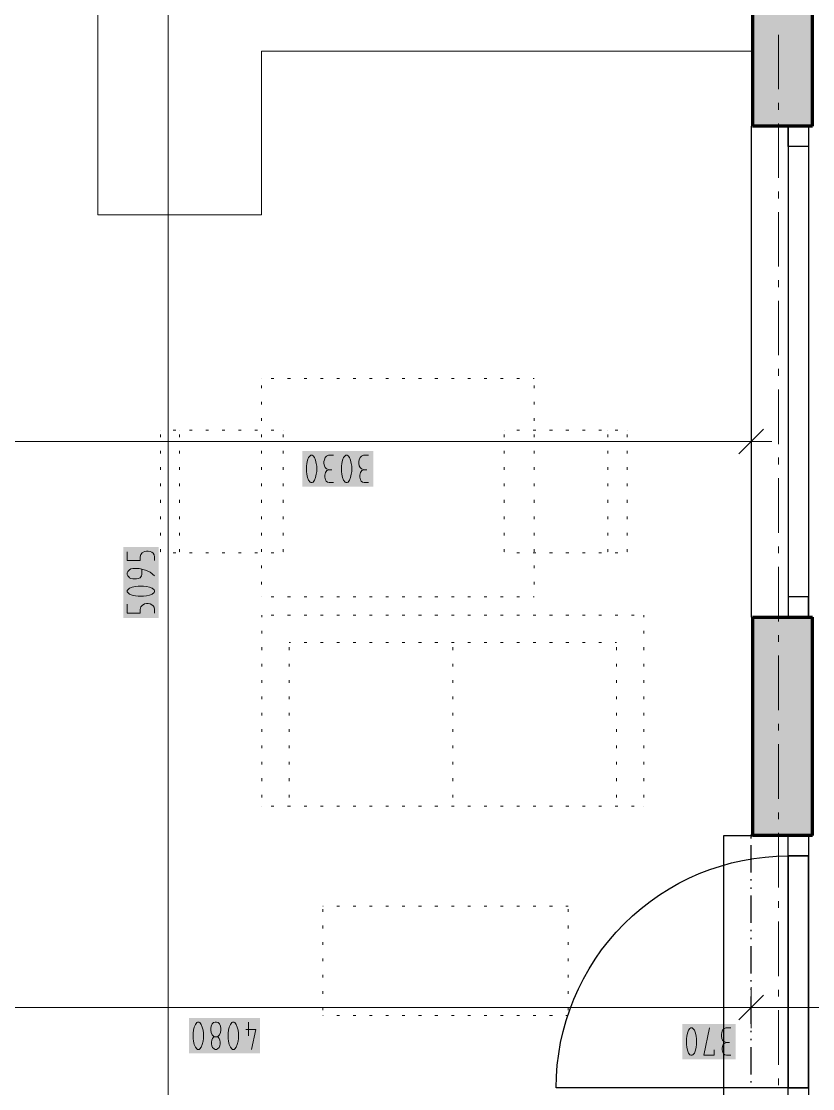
# Model space of a CAD drawing. Header units: millimetres. Extents: x 0 to 594, y 0 to 420.
# Drawn here: x 518.35 to 548.07, y 139.07 to 179.16 of the extents above; entities that cross this region are included whole.
import ezdxf

# ---------------------------------------------------------------- set-up
doc = ezdxf.new("R2010")
doc.units = ezdxf.units.MM
doc.header["$LTSCALE"] = 8
for name, color, linetype in [('PDF_Dvere', 7, 'Continuous'), ('PDF_Koty delkove', 7, 'Continuous'), ('PDF_Kuchyne', 7, 'Continuous'), ('PDF_Nabytek', 7, 'Continuous'), ('PDF_Obecne 0.25', 7, 'Continuous'), ('PDF_Okna', 7, 'Continuous'), ('PDF_Osy hlavni', 7, 'Continuous'), ('PDF_Steny obvodove nosne', 7, 'Continuous'), ('PDF_Steny sendvic', 7, 'Continuous'), ('PDF_Zatepleni', 7, 'Continuous')]:
    doc.layers.add(name, color=color, linetype=linetype)

msp = doc.modelspace()

# ---------------------------------------------------------------- linework, layer by layer
at = {"layer": 'PDF_Dvere', "lineweight": 25}
for points in [[(547.917, 148.574), (547.917, 147.806), (547.148, 147.806), (547.148, 148.574)], [(547.917, 147.806), (547.148, 147.806)], [(547.917, 139.093), (547.917, 138.324), (547.148, 138.324), (547.148, 139.093)], [(547.917, 139.093), (547.148, 139.093)]]:
    msp.add_lwpolyline(points, close=True, dxfattribs=at)
msp.add_lwpolyline([(547.148, 139.093), (538.436, 139.093, -0.414214), (547.148, 147.806)], format="xyb", dxfattribs=at)
for points in [[(547.148, 147.806), (547.148, 139.093), (547.148, 147.806)], [(547.917, 147.806), (547.917, 139.093), (547.917, 147.806)]]:
    msp.add_lwpolyline(points, dxfattribs=at)
at = {"layer": 'PDF_Koty delkove', "lineweight": 18}
for points in [[(523.866, 131.969), (523.866, 162.383), (523.866, 184.193), (523.866, 185.679), (523.866, 186.704), (523.866, 209.92), (523.866, 211.611), (523.866, 213.712)], [(545.764, 164.142), (545.764, 163.373), (545.764, 162.604)], [(546.226, 163.834), (545.303, 162.912)], [(545.764, 163.373), (530.717, 163.373), (514.707, 163.373), (503.945, 163.373), (501.177, 163.373), (481.087, 163.373), (459.665, 163.373), (456.898, 163.373), (436.142, 163.373), (416.513, 163.373), (414.361, 163.373)], [(545.764, 163.373), (546.533, 163.373)], [(529.14, 161.921), (529.195, 161.852), (529.223, 161.836), (529.277, 161.836), (529.305, 161.852), (529.359, 161.921), (529.4, 162.023), (529.428, 162.143), (529.442, 162.245), (529.442, 162.45), (529.428, 162.552), (529.4, 162.672), (529.359, 162.775), (529.305, 162.843), (529.277, 162.861), (529.223, 162.861), (529.195, 162.843), (529.14, 162.775), (529.099, 162.672), (529.072, 162.552), (529.058, 162.45)], [(530.071, 162.861), (529.88, 162.861), (529.811, 162.826), (529.756, 162.775), (529.729, 162.69), (529.715, 162.621), (529.715, 162.552), (529.729, 162.467), (529.756, 162.4), (529.811, 162.348), (529.907, 162.313)], [(531.385, 162.861), (531.194, 162.861), (531.125, 162.826), (531.07, 162.775), (531.043, 162.69), (531.029, 162.621), (531.029, 162.552), (531.043, 162.467), (531.07, 162.4)], [(529.058, 162.45), (529.058, 162.245), (529.072, 162.143), (529.099, 162.023), (529.14, 161.921)], [(531.07, 162.4), (531.125, 162.348), (531.221, 162.313)], [(530.071, 161.836), (529.907, 161.836), (529.852, 161.852), (529.797, 161.887), (529.769, 161.938), (529.742, 162.04), (529.742, 162.108), (529.769, 162.211), (529.825, 162.28), (529.907, 162.313), (530.016, 162.313)], [(531.385, 161.836), (531.221, 161.836), (531.166, 161.852), (531.112, 161.887), (531.084, 161.938), (531.056, 162.04), (531.056, 162.108), (531.084, 162.211), (531.139, 162.28), (531.221, 162.313), (531.33, 162.313)], [(522.328, 159.231), (522.328, 158.903), (522.806, 158.903), (522.806, 159.04), (522.841, 159.135), (522.892, 159.19), (522.977, 159.245), (523.045, 159.259), (523.114, 159.259), (523.182, 159.245), (523.25, 159.217), (523.301, 159.176), (523.336, 159.122), (523.353, 159.04), (523.353, 158.903)], [(523.353, 158.328), (523.182, 158.465), (523.011, 158.547), (522.772, 158.601), (522.532, 158.601), (522.465, 158.588), (522.414, 158.56), (522.38, 158.533), (522.345, 158.492), (522.328, 158.437), (522.328, 158.383), (522.345, 158.328), (522.38, 158.287), (522.414, 158.26), (522.465, 158.232), (522.532, 158.218), (522.67, 158.218), (522.737, 158.232), (522.806, 158.26), (522.857, 158.328), (522.875, 158.383), (522.875, 158.574)], [(522.942, 157.944), (522.737, 157.944), (522.636, 157.93), (522.516, 157.903), (522.414, 157.862), (522.345, 157.808), (522.328, 157.78), (522.328, 157.726), (522.345, 157.698), (522.414, 157.644), (522.516, 157.603), (522.636, 157.575), (522.737, 157.561), (522.942, 157.561), (523.045, 157.575), (523.165, 157.603), (523.267, 157.644), (523.336, 157.698), (523.353, 157.726), (523.353, 157.78), (523.336, 157.808), (523.267, 157.862), (523.165, 157.903), (523.045, 157.93), (522.942, 157.944)], [(522.328, 157.26), (522.328, 156.932), (522.806, 156.932), (522.806, 157.069), (522.841, 157.164), (522.892, 157.219), (522.977, 157.273), (523.045, 157.287), (523.114, 157.287), (523.182, 157.273), (523.25, 157.246), (523.301, 157.205), (523.336, 157.151), (523.353, 157.069), (523.353, 156.932)], [(545.764, 142.88), (545.764, 142.111), (545.764, 141.343)], [(546.226, 142.573), (545.303, 141.65)], [(549.557, 142.111), (545.764, 142.111), (543.801, 142.111), (503.945, 142.111), (501.177, 142.111), (500.926, 142.111), (484.253, 142.111), (479.786, 142.111), (459.665, 142.111), (457.459, 142.111), (457.409, 142.111), (456.898, 142.111), (441.762, 142.111), (431.818, 142.111), (428.355, 142.111), (416.513, 142.111), (415.268, 142.111), (414.361, 142.111)], [(526.365, 140.557), (526.419, 140.626), (526.46, 140.728), (526.488, 140.848), (526.502, 140.95), (526.502, 141.155), (526.488, 141.257), (526.46, 141.377), (526.419, 141.48), (526.365, 141.548), (526.337, 141.566), (526.283, 141.566), (526.255, 141.548), (526.201, 141.48), (526.16, 141.377), (526.132, 141.257), (526.119, 141.155)], [(526.885, 141.566), (526.885, 141.053)], [(526.119, 141.155), (526.119, 140.95), (526.132, 140.848), (526.16, 140.728), (526.201, 140.626), (526.255, 140.557), (526.283, 140.541), (526.337, 140.541), (526.365, 140.557)], [(526.776, 141.292), (527.159, 141.292), (526.994, 140.541)], [(544.367, 140.524), (544.367, 140.32), (543.984, 140.32), (544.202, 141.345)], [(544.996, 141.345), (544.805, 141.345), (544.737, 141.31), (544.682, 141.259), (544.655, 141.174), (544.641, 141.105), (544.641, 141.036), (544.655, 140.951), (544.682, 140.884), (544.737, 140.832), (544.832, 140.798)], [(525.708, 141.018), (525.735, 141.001), (525.776, 140.95), (525.803, 140.882), (525.817, 140.813), (525.817, 140.745), (525.803, 140.677), (525.776, 140.608), (525.721, 140.557), (525.68, 140.541), (525.626, 140.541), (525.585, 140.557), (525.53, 140.608), (525.503, 140.677), (525.489, 140.745)], [(525.489, 140.745), (525.489, 140.813), (525.503, 140.882), (525.53, 140.95), (525.571, 141.001), (525.598, 141.018)], [(544.996, 140.32), (544.832, 140.32), (544.777, 140.336), (544.723, 140.371), (544.695, 140.422), (544.668, 140.524), (544.668, 140.593), (544.695, 140.695), (544.75, 140.764)], [(544.75, 140.764), (544.832, 140.798), (544.941, 140.798)]]:
    msp.add_lwpolyline(points, dxfattribs=at)
for points in [[(530.372, 162.45), (530.372, 162.245), (530.386, 162.143), (530.413, 162.023), (530.454, 161.921), (530.509, 161.852), (530.537, 161.836), (530.591, 161.836), (530.619, 161.852), (530.673, 161.921), (530.714, 162.023), (530.742, 162.143), (530.756, 162.245), (530.756, 162.45), (530.742, 162.552), (530.714, 162.672), (530.673, 162.775), (530.619, 162.843), (530.591, 162.861), (530.537, 162.861), (530.509, 162.843), (530.454, 162.775), (530.413, 162.672), (530.386, 162.552)], [(524.804, 141.155), (524.804, 140.95), (524.818, 140.848), (524.845, 140.728), (524.887, 140.626), (524.941, 140.557), (524.969, 140.541), (525.023, 140.541), (525.051, 140.557), (525.105, 140.626), (525.146, 140.728), (525.174, 140.848), (525.188, 140.95), (525.188, 141.155), (525.174, 141.257), (525.146, 141.377), (525.105, 141.48), (525.051, 141.548), (525.023, 141.566), (524.969, 141.566), (524.941, 141.548), (524.887, 141.48), (524.845, 141.377), (524.818, 141.257)], [(525.461, 141.326), (525.461, 141.257), (525.475, 141.172), (525.516, 141.087), (525.571, 141.036), (525.598, 141.018), (525.708, 141.018), (525.735, 141.036), (525.79, 141.087), (525.831, 141.172), (525.845, 141.257), (525.845, 141.326), (525.831, 141.411), (525.79, 141.497), (525.735, 141.548), (525.68, 141.566), (525.626, 141.566), (525.571, 141.548), (525.516, 141.497), (525.475, 141.411)], [(543.327, 140.934), (543.327, 140.729), (543.341, 140.627), (543.368, 140.507), (543.409, 140.405), (543.463, 140.336), (543.491, 140.32), (543.545, 140.32), (543.573, 140.336), (543.627, 140.405), (543.668, 140.507), (543.696, 140.627), (543.71, 140.729), (543.71, 140.934), (543.696, 141.036), (543.668, 141.156), (543.627, 141.259), (543.573, 141.327), (543.545, 141.345), (543.491, 141.345), (543.463, 141.327), (543.409, 141.259), (543.368, 141.156), (543.341, 141.036)]]:
    msp.add_lwpolyline(points, close=True, dxfattribs=at)
at = {"layer": 'PDF_Koty delkove', "color": 7, "lineweight": 18, "true_color": 0xffffff, "transparency": 33554559}
for points in [[(531.567, 163.014), (528.905, 163.014), (531.567, 161.682), (528.905, 161.682)], [(523.507, 156.75), (523.507, 159.412), (522.175, 156.75), (522.175, 159.412)], [(527.313, 141.719), (524.651, 141.719), (527.313, 140.387), (524.651, 140.387)], [(545.178, 141.499), (543.173, 141.499), (545.178, 140.166), (543.173, 140.166)]]:
    msp.add_solid(points, dxfattribs=at)
at = {"layer": 'PDF_Kuchyne', "lineweight": 13}
msp.add_lwpolyline([(545.764, 178.043), (527.366, 178.043), (527.366, 171.893), (521.216, 171.893), (521.216, 184.193), (527.366, 184.193)], dxfattribs=at)
at = {"layer": 'PDF_Nabytek', "lineweight": 13}
for points in [[(527.366, 165.743), (527.366, 165.743)], [(527.366, 165.743), (527.366, 165.743)], [(527.838, 165.743), (527.735, 165.743)], [(528.453, 165.743), (528.35, 165.743)], [(529.068, 165.743), (528.965, 165.743)], [(529.683, 165.743), (529.58, 165.743)], [(530.298, 165.743), (530.195, 165.743)], [(530.913, 165.743), (530.81, 165.743)], [(531.528, 165.743), (531.425, 165.743)], [(532.143, 165.743), (532.04, 165.743)], [(532.758, 165.743), (532.655, 165.743)], [(533.373, 165.743), (533.27, 165.743)], [(533.988, 165.743), (533.885, 165.743)], [(534.603, 165.743), (534.5, 165.743)], [(535.218, 165.743), (535.115, 165.743)], [(535.833, 165.743), (535.73, 165.743)], [(536.448, 165.743), (536.345, 165.743)], [(537.063, 165.743), (536.96, 165.743)], [(537.616, 165.743), (537.575, 165.743)], [(537.616, 165.743), (537.616, 165.743)], [(537.616, 165.743), (537.616, 165.743)], [(527.366, 165.382), (527.366, 165.484)], [(537.616, 165.382), (537.616, 165.484)], [(527.366, 164.767), (527.366, 164.869)], [(537.616, 164.767), (537.616, 164.869)], [(527.366, 164.152), (527.366, 164.254)], [(537.616, 164.152), (537.616, 164.254)], [(523.572, 163.803), (523.572, 163.803)], [(523.572, 163.803), (523.572, 163.803)], [(523.572, 163.537), (523.572, 163.639)], [(524.148, 163.803), (524.045, 163.803)], [(524.289, 163.803), (524.289, 163.803)], [(524.289, 163.537), (524.289, 163.639)], [(524.763, 163.803), (524.66, 163.803)], [(525.378, 163.803), (525.275, 163.803)], [(525.993, 163.803), (525.89, 163.803)], [(526.608, 163.803), (526.505, 163.803)], [(527.223, 163.803), (527.12, 163.803)], [(527.366, 163.537), (527.366, 163.639)], [(527.838, 163.803), (527.735, 163.803)], [(528.184, 163.803), (528.184, 163.803)], [(528.184, 163.803), (528.184, 163.803)], [(528.184, 163.537), (528.184, 163.639)], [(536.486, 163.803), (536.486, 163.803)], [(536.486, 163.803), (536.486, 163.803)], [(536.486, 163.537), (536.486, 163.639)], [(537.063, 163.803), (536.96, 163.803)], [(537.678, 163.803), (537.575, 163.803)], [(537.616, 163.537), (537.616, 163.639)], [(538.293, 163.803), (538.19, 163.803)], [(538.908, 163.803), (538.805, 163.803)], [(539.523, 163.803), (539.42, 163.803)], [(540.138, 163.803), (540.035, 163.803)], [(540.381, 163.803), (540.381, 163.803)], [(540.381, 163.537), (540.381, 163.639)], [(540.753, 163.803), (540.65, 163.803)], [(541.099, 163.803), (541.099, 163.803)], [(541.099, 163.803), (541.099, 163.803)], [(541.099, 163.537), (541.099, 163.639)], [(523.572, 162.922), (523.572, 163.024)], [(524.289, 162.922), (524.289, 163.024)], [(527.366, 162.922), (527.366, 163.024)], [(528.184, 162.922), (528.184, 163.024)], [(536.486, 162.922), (536.486, 163.024)], [(537.616, 162.922), (537.616, 163.024)], [(540.381, 162.922), (540.381, 163.024)], [(541.099, 162.922), (541.099, 163.024)], [(523.572, 162.307), (523.572, 162.409)], [(524.289, 162.307), (524.289, 162.409)], [(527.366, 162.307), (527.366, 162.409)], [(528.184, 162.307), (528.184, 162.409)], [(536.486, 162.307), (536.486, 162.409)], [(537.616, 162.307), (537.616, 162.409)], [(540.381, 162.307), (540.381, 162.409)], [(541.099, 162.307), (541.099, 162.409)], [(523.572, 161.692), (523.572, 161.794)], [(524.289, 161.692), (524.289, 161.794)], [(527.366, 161.692), (527.366, 161.794)], [(528.184, 161.692), (528.184, 161.794)], [(536.486, 161.692), (536.486, 161.794)], [(537.616, 161.692), (537.616, 161.794)], [(540.381, 161.692), (540.381, 161.794)], [(541.099, 161.692), (541.099, 161.794)], [(523.572, 161.077), (523.572, 161.179)], [(524.289, 161.077), (524.289, 161.179)], [(527.366, 161.077), (527.366, 161.179)], [(528.184, 161.077), (528.184, 161.179)], [(536.486, 161.077), (536.486, 161.179)], [(537.616, 161.077), (537.616, 161.179)], [(540.381, 161.077), (540.381, 161.179)], [(541.099, 161.077), (541.099, 161.179)], [(523.572, 160.462), (523.572, 160.564)], [(524.289, 160.462), (524.289, 160.564)], [(527.366, 160.462), (527.366, 160.564)], [(528.184, 160.462), (528.184, 160.564)], [(536.486, 160.462), (536.486, 160.564)], [(537.616, 160.462), (537.616, 160.564)], [(540.381, 160.462), (540.381, 160.564)], [(541.099, 160.462), (541.099, 160.564)], [(523.572, 159.847), (523.572, 159.949)], [(524.289, 159.847), (524.289, 159.949)], [(527.366, 159.847), (527.366, 159.949)], [(528.184, 159.847), (528.184, 159.949)], [(536.486, 159.847), (536.486, 159.949)], [(537.616, 159.847), (537.616, 159.949)], [(540.381, 159.847), (540.381, 159.949)], [(541.099, 159.847), (541.099, 159.949)], [(523.572, 159.232), (523.572, 159.334)], [(523.572, 159.191), (523.572, 159.191)], [(523.572, 159.191), (523.572, 159.191)], [(524.148, 159.191), (524.045, 159.191)], [(524.289, 159.232), (524.289, 159.334)], [(524.289, 159.191), (524.289, 159.191)], [(524.763, 159.191), (524.66, 159.191)], [(525.378, 159.191), (525.275, 159.191)], [(525.993, 159.191), (525.89, 159.191)], [(526.608, 159.191), (526.505, 159.191)], [(527.223, 159.191), (527.12, 159.191)], [(527.366, 159.232), (527.366, 159.334)], [(527.838, 159.191), (527.735, 159.191)], [(528.184, 159.232), (528.184, 159.334)], [(528.184, 159.191), (528.184, 159.191)], [(528.184, 159.191), (528.184, 159.191)], [(536.486, 159.232), (536.486, 159.334)], [(536.486, 159.191), (536.486, 159.191)], [(536.486, 159.191), (536.486, 159.191)], [(537.063, 159.191), (536.96, 159.191)], [(537.678, 159.191), (537.575, 159.191)], [(537.616, 159.232), (537.616, 159.334)], [(538.293, 159.191), (538.19, 159.191)], [(538.908, 159.191), (538.805, 159.191)], [(539.523, 159.191), (539.42, 159.191)], [(540.138, 159.191), (540.035, 159.191)], [(540.381, 159.232), (540.381, 159.334)], [(540.381, 159.191), (540.381, 159.191)], [(540.753, 159.191), (540.65, 159.191)], [(541.099, 159.232), (541.099, 159.334)], [(541.099, 159.191), (541.099, 159.191)], [(541.099, 159.191), (541.099, 159.191)], [(527.366, 158.617), (527.366, 158.719)], [(537.616, 158.617), (537.616, 158.719)], [(527.366, 158.002), (527.366, 158.104)], [(537.616, 158.002), (537.616, 158.104)], [(527.366, 157.543), (527.366, 157.543)], [(527.366, 157.543), (527.366, 157.543)], [(527.838, 157.543), (527.735, 157.543)], [(528.453, 157.543), (528.35, 157.543)], [(529.068, 157.543), (528.965, 157.543)], [(529.683, 157.543), (529.58, 157.543)], [(530.298, 157.543), (530.195, 157.543)], [(530.913, 157.543), (530.81, 157.543)], [(531.528, 157.543), (531.425, 157.543)], [(532.143, 157.543), (532.04, 157.543)], [(532.758, 157.543), (532.655, 157.543)], [(533.373, 157.543), (533.27, 157.543)], [(533.988, 157.543), (533.885, 157.543)], [(534.603, 157.543), (534.5, 157.543)], [(535.218, 157.543), (535.115, 157.543)], [(535.833, 157.543), (535.73, 157.543)], [(536.448, 157.543), (536.345, 157.543)], [(537.063, 157.543), (536.96, 157.543)], [(537.616, 157.543), (537.575, 157.543)], [(537.616, 157.543), (537.616, 157.543)], [(537.616, 157.543), (537.616, 157.543)], [(527.381, 156.772), (527.381, 156.853)], [(527.381, 156.853), (527.381, 156.853)], [(527.381, 156.853), (527.381, 156.853)], [(527.838, 156.853), (527.735, 156.853)], [(528.453, 156.853), (528.35, 156.853)], [(529.068, 156.853), (528.965, 156.853)], [(529.683, 156.853), (529.58, 156.853)], [(530.298, 156.853), (530.195, 156.853)], [(530.913, 156.853), (530.81, 156.853)], [(531.528, 156.853), (531.425, 156.853)], [(532.143, 156.853), (532.04, 156.853)], [(532.758, 156.853), (532.655, 156.853)], [(533.373, 156.853), (533.27, 156.853)], [(533.988, 156.853), (533.885, 156.853)], [(534.603, 156.853), (534.5, 156.853)], [(535.218, 156.853), (535.115, 156.853)], [(535.833, 156.853), (535.73, 156.853)], [(536.448, 156.853), (536.345, 156.853)], [(537.063, 156.853), (536.96, 156.853)], [(537.678, 156.853), (537.575, 156.853)], [(538.293, 156.853), (538.19, 156.853)], [(538.908, 156.853), (538.805, 156.853)], [(539.523, 156.853), (539.42, 156.853)], [(540.138, 156.853), (540.035, 156.853)], [(540.753, 156.853), (540.65, 156.853)], [(541.368, 156.853), (541.265, 156.853)], [(541.731, 156.853), (541.731, 156.853)], [(541.731, 156.772), (541.731, 156.853)], [(541.731, 156.853), (541.731, 156.853)], [(527.381, 156.157), (527.381, 156.259)], [(541.731, 156.157), (541.731, 156.259)], [(527.381, 155.542), (527.381, 155.644)], [(528.406, 155.828), (528.406, 155.828)], [(528.453, 155.828), (528.406, 155.828)], [(528.406, 155.828), (528.406, 155.828)], [(528.406, 155.542), (528.406, 155.644)], [(529.068, 155.828), (528.965, 155.828)], [(529.683, 155.828), (529.58, 155.828)], [(530.298, 155.828), (530.195, 155.828)], [(530.913, 155.828), (530.81, 155.828)], [(531.528, 155.828), (531.425, 155.828)], [(532.143, 155.828), (532.04, 155.828)], [(532.758, 155.828), (532.655, 155.828)], [(533.373, 155.828), (533.27, 155.828)], [(533.988, 155.828), (533.885, 155.828)], [(534.603, 155.828), (534.5, 155.828)], [(534.556, 155.828), (534.556, 155.828)], [(534.556, 155.542), (534.556, 155.644)], [(535.218, 155.828), (535.115, 155.828)], [(535.833, 155.828), (535.73, 155.828)], [(536.448, 155.828), (536.345, 155.828)], [(537.063, 155.828), (536.96, 155.828)], [(537.678, 155.828), (537.575, 155.828)], [(538.293, 155.828), (538.19, 155.828)], [(538.908, 155.828), (538.805, 155.828)], [(539.523, 155.828), (539.42, 155.828)], [(540.138, 155.828), (540.035, 155.828)], [(540.706, 155.828), (540.65, 155.828)], [(540.706, 155.828), (540.706, 155.828)], [(540.706, 155.828), (540.706, 155.828)], [(540.706, 155.542), (540.706, 155.644)], [(541.731, 155.542), (541.731, 155.644)], [(527.381, 154.927), (527.381, 155.029)], [(528.406, 154.927), (528.406, 155.029)], [(534.556, 154.927), (534.556, 155.029)], [(540.706, 154.927), (540.706, 155.029)], [(541.731, 154.927), (541.731, 155.029)], [(527.381, 154.312), (527.381, 154.414)], [(528.406, 154.312), (528.406, 154.414)], [(534.556, 154.312), (534.556, 154.414)], [(540.706, 154.312), (540.706, 154.414)], [(541.731, 154.312), (541.731, 154.414)], [(527.381, 153.697), (527.381, 153.799)], [(528.406, 153.697), (528.406, 153.799)], [(534.556, 153.697), (534.556, 153.799)], [(540.706, 153.697), (540.706, 153.799)], [(541.731, 153.697), (541.731, 153.799)], [(527.381, 153.082), (527.381, 153.184)], [(528.406, 153.082), (528.406, 153.184)], [(534.556, 153.082), (534.556, 153.184)], [(540.706, 153.082), (540.706, 153.184)], [(541.731, 153.082), (541.731, 153.184)], [(527.381, 152.467), (527.381, 152.569)], [(528.406, 152.467), (528.406, 152.569)], [(534.556, 152.467), (534.556, 152.569)], [(540.706, 152.467), (540.706, 152.569)], [(541.731, 152.467), (541.731, 152.569)], [(527.381, 151.852), (527.381, 151.954)], [(528.406, 151.852), (528.406, 151.954)], [(534.556, 151.852), (534.556, 151.954)], [(540.706, 151.852), (540.706, 151.954)], [(541.731, 151.852), (541.731, 151.954)], [(527.381, 151.237), (527.381, 151.339)], [(528.406, 151.237), (528.406, 151.339)], [(534.556, 151.237), (534.556, 151.339)], [(540.706, 151.237), (540.706, 151.339)], [(541.731, 151.237), (541.731, 151.339)], [(527.381, 150.622), (527.381, 150.724)], [(528.406, 150.622), (528.406, 150.724)], [(534.556, 150.622), (534.556, 150.724)], [(540.706, 150.622), (540.706, 150.724)], [(541.731, 150.622), (541.731, 150.724)], [(527.381, 150.007), (527.381, 150.109)], [(528.406, 150.007), (528.406, 150.109)], [(534.556, 150.007), (534.556, 150.109)], [(540.706, 150.007), (540.706, 150.109)], [(541.731, 150.007), (541.731, 150.109)], [(527.381, 149.678), (527.381, 149.678)], [(527.381, 149.678), (527.381, 149.678)], [(527.838, 149.678), (527.735, 149.678)], [(528.453, 149.678), (528.35, 149.678)], [(528.406, 149.678), (528.406, 149.678)], [(529.068, 149.678), (528.965, 149.678)], [(529.683, 149.678), (529.58, 149.678)], [(530.298, 149.678), (530.195, 149.678)], [(530.913, 149.678), (530.81, 149.678)], [(531.528, 149.678), (531.425, 149.678)], [(532.143, 149.678), (532.04, 149.678)], [(532.758, 149.678), (532.655, 149.678)], [(533.373, 149.678), (533.27, 149.678)], [(533.988, 149.678), (533.885, 149.678)], [(534.603, 149.678), (534.5, 149.678)], [(534.556, 149.678), (534.556, 149.678)], [(535.218, 149.678), (535.115, 149.678)], [(535.833, 149.678), (535.73, 149.678)], [(536.448, 149.678), (536.345, 149.678)], [(537.063, 149.678), (536.96, 149.678)], [(537.678, 149.678), (537.575, 149.678)], [(538.293, 149.678), (538.19, 149.678)], [(538.908, 149.678), (538.805, 149.678)], [(539.523, 149.678), (539.42, 149.678)], [(540.138, 149.678), (540.035, 149.678)], [(540.753, 149.678), (540.65, 149.678)], [(540.706, 149.678), (540.706, 149.678)], [(541.368, 149.678), (541.265, 149.678)], [(541.731, 149.678), (541.731, 149.678)], [(541.731, 149.678), (541.731, 149.678)], [(529.667, 145.915), (529.667, 145.915)], [(529.683, 145.915), (529.667, 145.915)], [(529.667, 145.915), (529.667, 145.915)], [(529.667, 145.702), (529.667, 145.804)], [(530.298, 145.915), (530.195, 145.915)], [(530.913, 145.915), (530.81, 145.915)], [(531.528, 145.915), (531.425, 145.915)], [(532.143, 145.915), (532.04, 145.915)], [(532.758, 145.915), (532.655, 145.915)], [(533.373, 145.915), (533.27, 145.915)], [(533.988, 145.915), (533.885, 145.915)], [(534.603, 145.915), (534.5, 145.915)], [(535.218, 145.915), (535.115, 145.915)], [(535.833, 145.915), (535.73, 145.915)], [(536.448, 145.915), (536.345, 145.915)], [(537.063, 145.915), (536.96, 145.915)], [(537.678, 145.915), (537.575, 145.915)], [(538.293, 145.915), (538.19, 145.915)], [(538.892, 145.915), (538.805, 145.915)], [(538.892, 145.915), (538.892, 145.915)], [(538.892, 145.915), (538.892, 145.915)], [(538.892, 145.702), (538.892, 145.804)], [(529.667, 145.087), (529.667, 145.189)], [(538.892, 145.087), (538.892, 145.189)], [(529.667, 144.472), (529.667, 144.574)], [(538.892, 144.472), (538.892, 144.574)], [(529.667, 143.857), (529.667, 143.959)], [(538.892, 143.857), (538.892, 143.959)], [(529.667, 143.242), (529.667, 143.344)], [(538.892, 143.242), (538.892, 143.344)], [(529.667, 142.627), (529.667, 142.729)], [(538.892, 142.627), (538.892, 142.729)], [(529.667, 142.012), (529.667, 142.114)], [(538.892, 142.012), (538.892, 142.114)], [(529.683, 141.816), (529.667, 141.816)], [(529.667, 141.816), (529.667, 141.816)], [(529.667, 141.816), (529.667, 141.816)], [(530.298, 141.816), (530.195, 141.816)], [(530.913, 141.816), (530.81, 141.816)], [(531.528, 141.816), (531.425, 141.816)], [(532.143, 141.816), (532.04, 141.816)], [(532.758, 141.816), (532.655, 141.816)], [(533.373, 141.816), (533.27, 141.816)], [(533.988, 141.816), (533.885, 141.816)], [(534.603, 141.816), (534.5, 141.816)], [(535.218, 141.816), (535.115, 141.816)], [(535.833, 141.816), (535.73, 141.816)], [(536.448, 141.816), (536.345, 141.816)], [(537.063, 141.816), (536.96, 141.816)], [(537.678, 141.816), (537.575, 141.816)], [(538.293, 141.816), (538.19, 141.816)], [(538.892, 141.816), (538.805, 141.816)], [(538.892, 141.816), (538.892, 141.816)], [(538.892, 141.816), (538.892, 141.816)]]:
    msp.add_lwpolyline(points, dxfattribs=at)
at = {"layer": 'PDF_Obecne 0.25', "lineweight": 25}
msp.add_lwpolyline([(545.764, 138.324), (544.739, 138.324), (544.739, 148.574), (545.764, 148.574)], dxfattribs=at)
at = {"layer": 'PDF_Okna', "lineweight": 25}
for points in [[(545.764, 175.224), (545.764, 156.774)], [(547.148, 175.224), (547.148, 156.774)], [(547.917, 175.224), (547.917, 156.774)]]:
    msp.add_lwpolyline(points, dxfattribs=at)
for points in [[(547.917, 175.224), (547.917, 174.455), (547.148, 174.455), (547.148, 175.224)], [(547.917, 156.774), (547.917, 157.543), (547.148, 157.543), (547.148, 156.774)]]:
    msp.add_lwpolyline(points, close=True, dxfattribs=at)
at = {"layer": 'PDF_Osy hlavni', "lineweight": 18}
for points in [[(546.789, 176.605), (546.789, 178.655)], [(546.789, 175.837), (546.789, 176.093)], [(546.789, 173.274), (546.789, 175.324)], [(546.789, 172.505), (546.789, 172.762)], [(546.789, 169.943), (546.789, 171.993)], [(546.789, 169.174), (546.789, 169.43)], [(546.789, 166.612), (546.789, 168.662)], [(546.789, 165.843), (546.789, 166.099)], [(546.789, 163.28), (546.789, 165.33)], [(546.789, 162.512), (546.789, 162.768)], [(546.789, 159.949), (546.789, 161.999)], [(546.789, 159.181), (546.789, 159.437)], [(546.789, 156.618), (546.789, 158.668)], [(546.789, 155.849), (546.789, 156.106)], [(546.789, 153.287), (546.789, 155.337)], [(546.789, 152.518), (546.789, 152.774)], [(546.789, 149.956), (546.789, 152.006)], [(546.789, 149.187), (546.789, 149.443)], [(546.789, 146.624), (546.789, 148.674)], [(546.789, 145.856), (546.789, 146.112)], [(546.789, 143.293), (546.789, 145.343)], [(546.789, 142.524), (546.789, 142.781)], [(546.789, 139.962), (546.789, 142.012)], [(546.789, 139.193), (546.789, 139.449)]]:
    msp.add_lwpolyline(points, dxfattribs=at)
at = {"layer": 'PDF_Steny obvodove nosne', "lineweight": 70}
for points in [[(548.071, 175.224), (548.071, 211.611)], [(545.816, 206.742), (545.816, 205.564), (545.816, 185.679), (545.816, 184.193), (545.816, 175.224)], [(548.071, 175.224), (547.917, 175.224), (547.148, 175.224), (545.816, 175.224)], [(545.816, 156.774), (545.816, 148.574)], [(545.816, 156.774), (547.148, 156.774), (547.917, 156.774), (548.071, 156.774)], [(548.071, 148.574), (548.071, 156.774)], [(548.071, 148.574), (547.917, 148.574), (547.148, 148.574), (545.816, 148.574)]]:
    msp.add_lwpolyline(points, dxfattribs=at)
at = {"layer": 'PDF_Steny obvodove nosne', "color": 9, "lineweight": 9, "true_color": 0xc0c0c0, "transparency": 33554559}
for points in [[(545.816, 211.611), (545.816, 175.224), (548.071, 211.611), (548.071, 175.224)], [(548.071, 148.574), (548.071, 156.774), (545.816, 148.574), (545.816, 156.774)]]:
    msp.add_solid(points, dxfattribs=at)
at = {"layer": 'PDF_Steny sendvic', "lineweight": 25}
for points in [[(545.764, 148.469), (545.764, 148.521)], [(545.764, 147.188), (545.764, 148.213)], [(545.764, 146.881), (545.764, 146.932)], [(545.764, 146.573), (545.764, 146.624)], [(545.764, 145.292), (545.764, 146.317)], [(545.764, 144.984), (545.764, 145.036)], [(545.764, 144.677), (545.764, 144.728)], [(545.764, 143.396), (545.764, 144.421)], [(545.764, 143.088), (545.764, 143.139)], [(545.764, 142.781), (545.764, 142.832)], [(545.764, 141.499), (545.764, 142.524)], [(545.764, 141.192), (545.764, 141.243)], [(545.764, 140.884), (545.764, 140.936)], [(545.764, 139.603), (545.764, 140.628)], [(545.764, 139.296), (545.764, 139.347)]]:
    msp.add_lwpolyline(points, dxfattribs=at)
at = {"layer": 'PDF_Steny sendvic', "lineweight": 25, "transparency": 33554559}
msp.add_solid([(545.764, 148.51), (545.7, 148.574), (545.828, 148.574), (545.764, 148.638)], dxfattribs=at)
at = {"layer": 'PDF_Zatepleni', "lineweight": 35}
for points in [[(549.557, 213.866), (549.557, 215.352), (548.737, 215.352), (548.737, 228.985), (547.251, 228.985), (547.251, 215.352), (547.251, 213.866), (548.071, 213.866), (548.071, 211.611), (548.071, 175.224)], [(548.071, 156.774), (548.071, 148.574)]]:
    msp.add_lwpolyline(points, dxfattribs=at)

doc.saveas('drawing.dxf')
